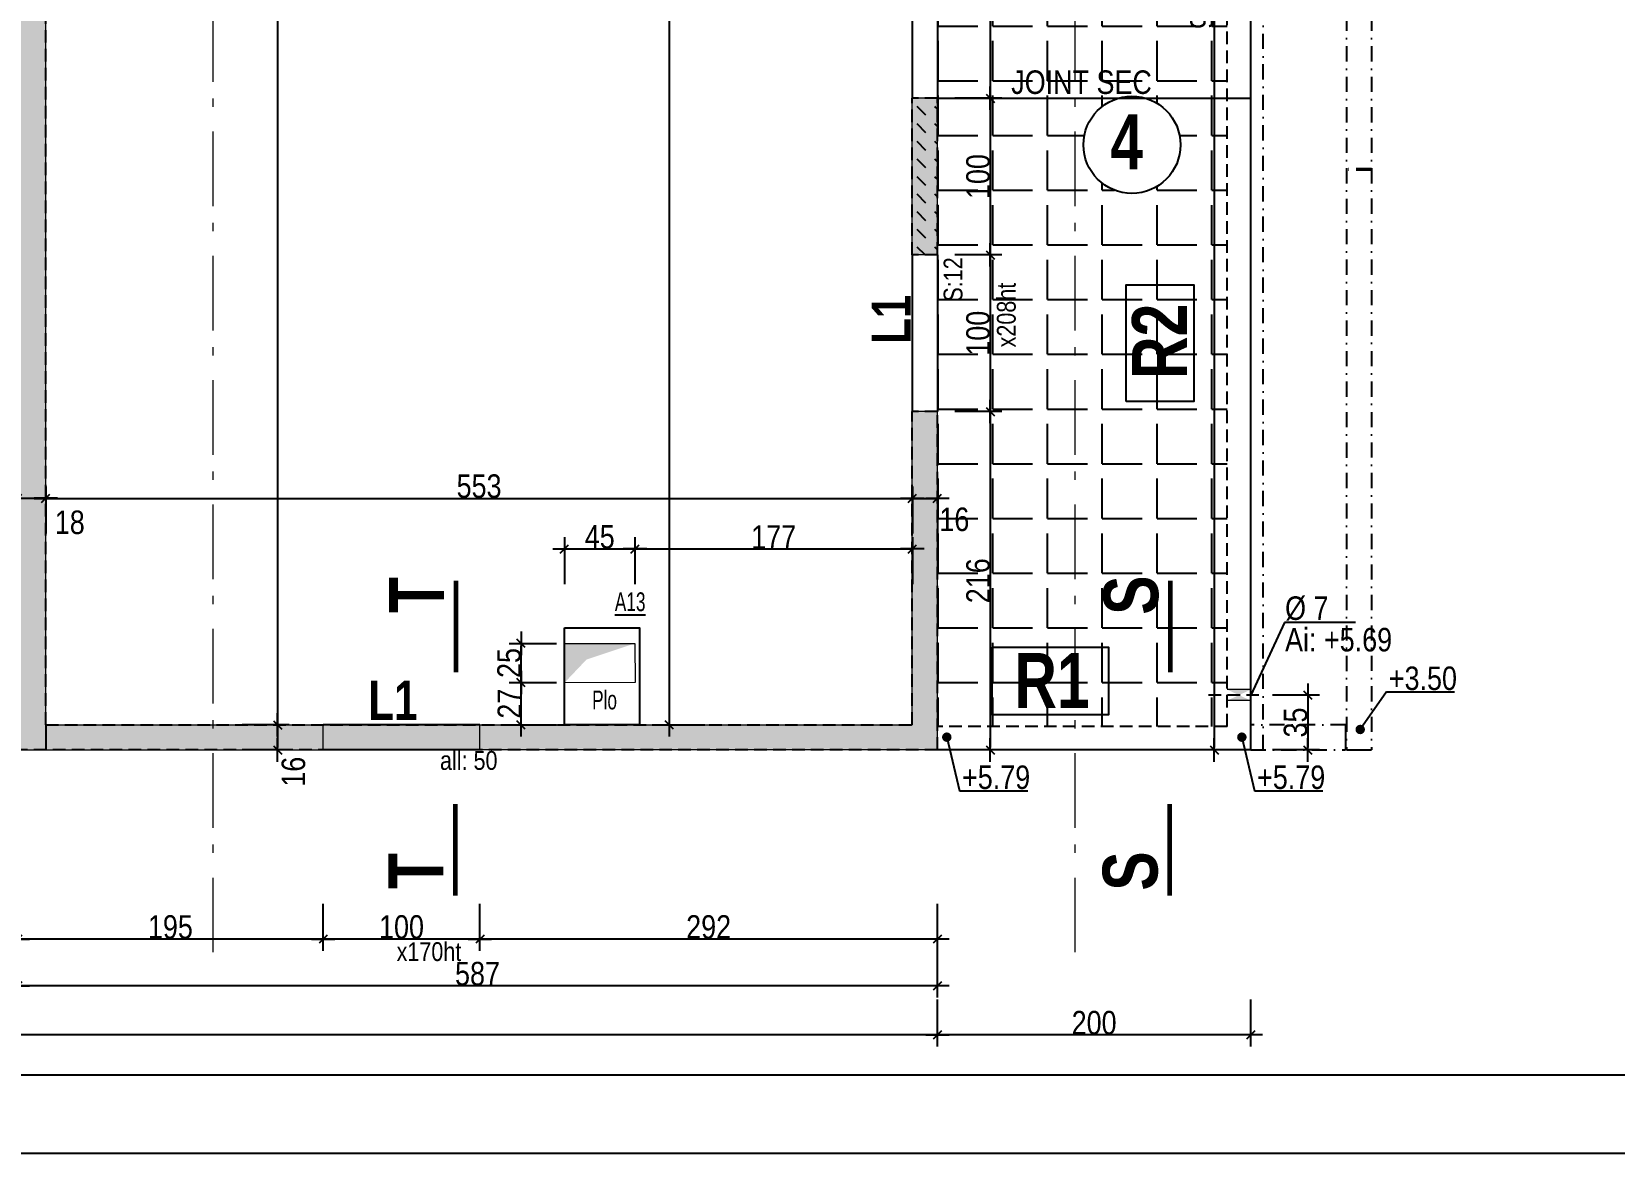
# Model space of a CAD drawing. Header units: centimetres. Extents: x -31 to 9059, y 2319 to 6519.
# Drawn here: x 4346 to 5356, y 2319 to 3035 of the extents above; entities that cross this region are included whole.
import ezdxf
from ezdxf.enums import TextEntityAlignment as Align

# ---------------------------------------------------------------- set-up
doc = ezdxf.new("R2010")
doc.units = ezdxf.units.CM
doc.header["$LTSCALE"] = 12.7
doc.header["$PDMODE"] = 1
doc.header["$PDSIZE"] = -2
for name, pattern in [('CACHEX2', [19.05, 12.7, -6.35]), ('Style de ligne -6', [2.08328, 1.25, -0.41656, 0.13886, -0.27786]), ('TIRETPTX2', [50.8, 25.4, -12.7, 0, -12.7])]:
    doc.linetypes.add(name, pattern=pattern)
for name, color, linetype in [('01_cote_gen', 4, 'Continuous'), ('01_linteaux', 2, 'Continuous'), ('01_murs_sup', 2, 'CACHEX2'), ('01_poch_BN', 9, 'Continuous'), ('01_poch_murs', 253, 'Continuous'), ('01_poch_poteaux', 250, 'Continuous'), ('01_texte', 230, 'Continuous'), ('AA_COTES', 2, 'Continuous'), ('prlm-GT', 242, 'Continuous')]:
    doc.layers.add(name, color=color, linetype=linetype)
for name, color, linetype, lineweight in [('01_murs_coup', 5, 'Continuous', 60), ('01_résv', 32, 'Continuous', 9), ('B Général', 7, 'Continuous', 5)]:
    doc.layers.add(name, color=color, linetype=linetype, lineweight=lineweight)
doc.styles.add('ARIAL NA', font='ARIALN.TTF')
doc.styles.add('impact', font='impact.ttf')
doc.styles.add('STYLE2', font='ARIALN.TTF')
doc.dimstyles.new('JB50', dxfattribs={"dimscale": 0.1, "dimtxt": 150, "dimasz": 15, "dimexe": 0.1, "dimexo": 0.1, "dimgap": 0.09, "dimtad": 1, "dimdec": 1, "dimdsep": 46, "dimtxsty": 'STYLE2', "dimblk1": 'BOND_G', "dimblk2": 'BOND_D', "dimsah": 1, "dimcen": 1.5, "dimdle": 0.01, "dimse1": 1, "dimse2": 1, "dimclrd": 4, "dimclre": 2, "dimclrt": 6, "dimazin": 2, "dimtfac": 2.333333, "dimtdec": 1, "dimtix": 1, "dimtmove": 2, "dimatfit": 3, "dimldrblk": 'BOND_G', "dimfxl": 1, "dimtolj": 1, "dimtzin": 0, "dimarcsym": 0})
pattern_1 = [(135, (0, -3966.91), (-11.22532, 9e-16), [7.9375, -7.9375])]

# ---------------------------------------------------------------- blocks, each defined once
blk = doc.blocks.new('BOND_G')
at = {"layer": 'AA_COTES', "color": 0}
for p, q in [((0, -5), (0, 15)), ((5, 0), (-5, 0)), ((1.77, 1.77), (-1.77, -1.77))]:
    blk.add_line(p, q, dxfattribs=at)
blk = doc.blocks.new('BOND_D')
at = {"layer": 'AA_COTES', "color": 0}
for p, q in [((5, 0), (-5, 0)), ((-1.77, -1.77), (1.77, 1.77)), ((0, 5), (0, -15))]:
    blk.add_line(p, q, dxfattribs=at)
blk = doc.blocks.new('*D1194')
at = {"layer": '01_cote_gen', "color": 4, "lineweight": -2, "transparency": 16777216}
blk.add_line((4338.5, 2737.1), (4353.5, 2737.1), dxfattribs=at)
at = {"layer": 'Defpoints', "color": 0, "transparency": 16777216}
for p in [(4355, 2737.1), (4337, 2706.4), (4355, 2706.4)]:
    blk.add_point(p, dxfattribs=at)
at = {"layer": '01_cote_gen', "color": 4, "lineweight": -2, "transparency": 16777216, "xscale": 1.5, "yscale": 1.5, "zscale": 1.5, "rotation": 180}
blk.add_blockref('BOND_G', (4337, 2737.1), dxfattribs=at)
at = {"layer": '01_cote_gen', "color": 4, "lineweight": -2, "transparency": 16777216, "xscale": 1.5, "yscale": 1.5, "zscale": 1.5}
blk.add_blockref('BOND_D', (4355, 2737.1), dxfattribs=at)
at = {"layer": '01_cote_gen', "color": 6, "transparency": 16777216, "insert": (4370.3, 2721.6), "char_height": 15, "attachment_point": 5, "style": 'STYLE2'}
blk.add_mtext('\\A1;18', dxfattribs=at)
blk = doc.blocks.new('*D1195')
at = {"layer": '01_cote_gen', "color": 4, "lineweight": -2, "transparency": 16777216}
blk.add_line((4356.5, 2737), (4906.5, 2737), dxfattribs=at)
at = {"layer": 'Defpoints', "color": 0, "transparency": 16777216}
for p in [(4908, 2737), (4355, 2714.5), (4908, 2714.5)]:
    blk.add_point(p, dxfattribs=at)
at = {"layer": '01_cote_gen', "color": 4, "lineweight": -2, "transparency": 16777216, "xscale": 1.5, "yscale": 1.5, "zscale": 1.5, "rotation": 180}
blk.add_blockref('BOND_G', (4355, 2737), dxfattribs=at)
at = {"layer": '01_cote_gen', "color": 4, "lineweight": -2, "transparency": 16777216, "xscale": 1.5, "yscale": 1.5, "zscale": 1.5}
blk.add_blockref('BOND_D', (4908, 2737), dxfattribs=at)
at = {"layer": '01_cote_gen', "color": 6, "transparency": 16777216, "insert": (4631.5, 2744.7), "char_height": 15, "attachment_point": 5, "style": 'STYLE2'}
blk.add_mtext('\\A1;553', dxfattribs=at)
blk = doc.blocks.new('*D1196')
at = {"layer": '01_cote_gen', "color": 4, "lineweight": -2, "transparency": 16777216}
blk.add_line((4909.5, 2737), (4922.5, 2737), dxfattribs=at)
at = {"layer": 'Defpoints', "color": 0, "transparency": 16777216}
for p in [(4924, 2737), (4908, 2723.5), (4924, 2723.5)]:
    blk.add_point(p, dxfattribs=at)
at = {"layer": '01_cote_gen', "color": 4, "lineweight": -2, "transparency": 16777216, "xscale": 1.5, "yscale": 1.5, "zscale": 1.5, "rotation": 180}
blk.add_blockref('BOND_G', (4908, 2737), dxfattribs=at)
at = {"layer": '01_cote_gen', "color": 4, "lineweight": -2, "transparency": 16777216, "xscale": 1.5, "yscale": 1.5, "zscale": 1.5}
blk.add_blockref('BOND_D', (4924, 2737), dxfattribs=at)
at = {"layer": '01_cote_gen', "color": 6, "transparency": 16777216, "insert": (4934.8, 2723.5), "char_height": 15, "attachment_point": 5, "style": 'STYLE2'}
blk.add_mtext('\\A1;16', dxfattribs=at)
blk = doc.blocks.new('*D1204')
at = {"layer": '01_cote_gen', "color": 4, "lineweight": -2, "transparency": 16777216}
blk.add_line((4922.5, 2394.5), (2865.5, 2394.5), dxfattribs=at)
at = {"layer": 'Defpoints', "color": 0, "transparency": 16777216}
for p in [(2864, 2486.2), (4924, 2486.2), (2864, 2394.5)]:
    blk.add_point(p, dxfattribs=at)
at = {"layer": '01_cote_gen', "color": 4, "lineweight": -2, "transparency": 16777216, "xscale": 1.5, "yscale": 1.5, "zscale": 1.5, "rotation": 180}
blk.add_blockref('BOND_D', (2864, 2394.5), dxfattribs=at)
at = {"layer": '01_cote_gen', "color": 4, "lineweight": -2, "transparency": 16777216, "xscale": 1.5, "yscale": 1.5, "zscale": 1.5}
blk.add_blockref('BOND_G', (4924, 2394.5), dxfattribs=at)
at = {"layer": '01_cote_gen', "color": 6, "transparency": 16777216, "insert": (3894, 2402.2), "char_height": 15, "attachment_point": 5, "style": 'STYLE2'}
blk.add_mtext('\\A1;2060', dxfattribs=at)
blk = doc.blocks.new('*D1205')
at = {"layer": '01_cote_gen', "color": 4, "lineweight": -2, "transparency": 16777216}
blk.add_line((4922.5, 2455.6), (4633.5, 2455.6), dxfattribs=at)
at = {"layer": 'Defpoints', "color": 0, "transparency": 16777216}
for p in [(4632, 2516), (4924, 2516), (4632, 2455.6)]:
    blk.add_point(p, dxfattribs=at)
at = {"layer": '01_cote_gen', "color": 4, "lineweight": -2, "transparency": 16777216, "xscale": 1.5, "yscale": 1.5, "zscale": 1.5, "rotation": 180}
blk.add_blockref('BOND_D', (4632, 2455.6), dxfattribs=at)
at = {"layer": '01_cote_gen', "color": 4, "lineweight": -2, "transparency": 16777216, "xscale": 1.5, "yscale": 1.5, "zscale": 1.5}
blk.add_blockref('BOND_G', (4924, 2455.6), dxfattribs=at)
at = {"layer": '01_cote_gen', "color": 6, "transparency": 16777216, "insert": (4778, 2463.3), "char_height": 15, "attachment_point": 5, "style": 'STYLE2'}
blk.add_mtext('\\A1;292', dxfattribs=at)
blk = doc.blocks.new('*D1206')
at = {"layer": '01_cote_gen', "color": 4, "lineweight": -2, "transparency": 16777216}
blk.add_line((4630.5, 2455.6), (4533.5, 2455.6), dxfattribs=at)
at = {"layer": 'Defpoints', "color": 0, "transparency": 16777216}
for p in [(4532, 2516), (4632, 2516), (4532, 2455.6)]:
    blk.add_point(p, dxfattribs=at)
at = {"layer": '01_cote_gen', "color": 4, "lineweight": -2, "transparency": 16777216, "xscale": 1.5, "yscale": 1.5, "zscale": 1.5, "rotation": 180}
blk.add_blockref('BOND_D', (4532, 2455.6), dxfattribs=at)
at = {"layer": '01_cote_gen', "color": 4, "lineweight": -2, "transparency": 16777216, "xscale": 1.5, "yscale": 1.5, "zscale": 1.5}
blk.add_blockref('BOND_G', (4632, 2455.6), dxfattribs=at)
at = {"layer": '01_cote_gen', "color": 6, "transparency": 16777216, "insert": (4582, 2463.3), "char_height": 15, "attachment_point": 5, "style": 'STYLE2'}
blk.add_mtext('\\A1;100', dxfattribs=at)
blk = doc.blocks.new('*D1207')
at = {"layer": '01_cote_gen', "color": 4, "lineweight": -2, "transparency": 16777216}
blk.add_line((4530.5, 2455.6), (4338.5, 2455.6), dxfattribs=at)
at = {"layer": 'Defpoints', "color": 0, "transparency": 16777216}
for p in [(4337, 2516), (4532, 2516), (4337, 2455.6)]:
    blk.add_point(p, dxfattribs=at)
at = {"layer": '01_cote_gen', "color": 4, "lineweight": -2, "transparency": 16777216, "xscale": 1.5, "yscale": 1.5, "zscale": 1.5, "rotation": 180}
blk.add_blockref('BOND_D', (4337, 2455.6), dxfattribs=at)
at = {"layer": '01_cote_gen', "color": 4, "lineweight": -2, "transparency": 16777216, "xscale": 1.5, "yscale": 1.5, "zscale": 1.5}
blk.add_blockref('BOND_G', (4532, 2455.6), dxfattribs=at)
at = {"layer": '01_cote_gen', "color": 6, "transparency": 16777216, "insert": (4434.5, 2463.3), "char_height": 15, "attachment_point": 5, "style": 'STYLE2'}
blk.add_mtext('\\A1;195', dxfattribs=at)
blk = doc.blocks.new('*D1261')
at = {"layer": '01_cote_gen', "color": 4, "lineweight": -2, "transparency": 16777216}
blk.add_line((5100.7, 3523.9), (5100.7, 2577.9), dxfattribs=at)
at = {"layer": 'Defpoints', "color": 0, "transparency": 16777216}
for p in [(5105.9, 3525.4), (5031.1, 2576.4), (5100.7, 2576.4)]:
    blk.add_point(p, dxfattribs=at)
at = {"layer": '01_cote_gen', "color": 4, "lineweight": -2, "transparency": 16777216, "xscale": 1.5, "yscale": 1.5, "zscale": 1.5}
for name, p, rotation in [('BOND_G', (5100.7, 3525.4), 90), ('BOND_D', (5100.7, 2576.4), 270)]:
    blk.add_blockref(name, p, dxfattribs=dict(at, rotation=rotation))
at = {"layer": '01_cote_gen', "color": 6, "transparency": 16777216, "insert": (5093, 3050.9), "char_height": 15, "attachment_point": 5, "rotation": 90, "style": 'STYLE2'}
blk.add_mtext('\\A1;949', dxfattribs=at)
blk = doc.blocks.new('*D1283')
at = {"layer": '01_cote_gen', "color": 4, "lineweight": -2, "transparency": 16777216}
blk.add_line((4957.7, 3290.9), (4957.7, 2993.9), dxfattribs=at)
at = {"layer": 'Defpoints', "color": 0, "transparency": 16777216}
for p in [(4811.6, 3292.4), (4936.3, 2992.4), (4957.7, 2992.4)]:
    blk.add_point(p, dxfattribs=at)
at = {"layer": '01_cote_gen', "color": 4, "lineweight": -2, "transparency": 16777216, "xscale": 1.5, "yscale": 1.5, "zscale": 1.5}
for name, p, rotation in [('BOND_G', (4957.7, 3292.4), 90), ('BOND_D', (4957.7, 2992.4), 270)]:
    blk.add_blockref(name, p, dxfattribs=dict(at, rotation=rotation))
at = {"layer": '01_cote_gen', "color": 6, "transparency": 16777216, "insert": (4950, 3200.2), "char_height": 15, "attachment_point": 5, "rotation": 90, "style": 'STYLE2'}
blk.add_mtext('\\A1;300', dxfattribs=at)
blk = doc.blocks.new('*D1284')
at = {"layer": '01_cote_gen', "color": 4, "lineweight": -2, "transparency": 16777216}
blk.add_line((4957.7, 2990.9), (4957.7, 2893.9), dxfattribs=at)
at = {"layer": 'Defpoints', "color": 0, "transparency": 16777216}
for p in [(4936.3, 2992.4), (4936.3, 2892.4), (4957.7, 2892.4)]:
    blk.add_point(p, dxfattribs=at)
at = {"layer": '01_cote_gen', "color": 4, "lineweight": -2, "transparency": 16777216, "xscale": 1.5, "yscale": 1.5, "zscale": 1.5}
for name, p, rotation in [('BOND_G', (4957.7, 2992.4), 90), ('BOND_D', (4957.7, 2892.4), 270)]:
    blk.add_blockref(name, p, dxfattribs=dict(at, rotation=rotation))
at = {"layer": '01_cote_gen', "color": 6, "transparency": 16777216, "insert": (4950, 2942.4), "char_height": 15, "attachment_point": 5, "rotation": 90, "style": 'STYLE2'}
blk.add_mtext('\\A1;100', dxfattribs=at)
blk = doc.blocks.new('*D1285')
at = {"layer": '01_cote_gen', "color": 4, "lineweight": -2, "transparency": 16777216}
blk.add_line((4957.7, 2890.9), (4957.7, 2793.9), dxfattribs=at)
at = {"layer": 'Defpoints', "color": 0, "transparency": 16777216}
for p in [(4936.3, 2892.4), (4928.3, 2792.4), (4957.7, 2792.4)]:
    blk.add_point(p, dxfattribs=at)
at = {"layer": '01_cote_gen', "color": 4, "lineweight": -2, "transparency": 16777216, "xscale": 1.5, "yscale": 1.5, "zscale": 1.5}
for name, p, rotation in [('BOND_G', (4957.7, 2892.4), 90), ('BOND_D', (4957.7, 2792.4), 270)]:
    blk.add_blockref(name, p, dxfattribs=dict(at, rotation=rotation))
at = {"layer": '01_cote_gen', "color": 6, "transparency": 16777216, "insert": (4950, 2842.4), "char_height": 15, "attachment_point": 5, "rotation": 90, "style": 'STYLE2'}
blk.add_mtext('\\A1;100', dxfattribs=at)
blk = doc.blocks.new('*D1286')
at = {"layer": '01_cote_gen', "color": 4, "lineweight": -2, "transparency": 16777216}
blk.add_line((4957.7, 2790.9), (4957.7, 2577.9), dxfattribs=at)
at = {"layer": 'Defpoints', "color": 0, "transparency": 16777216}
for p in [(4936.3, 2792.4), (4811.6, 2576.4), (4957.7, 2576.4)]:
    blk.add_point(p, dxfattribs=at)
at = {"layer": '01_cote_gen', "color": 4, "lineweight": -2, "transparency": 16777216, "xscale": 1.5, "yscale": 1.5, "zscale": 1.5}
for name, p, rotation in [('BOND_G', (4957.7, 2792.4), 90), ('BOND_D', (4957.7, 2576.4), 270)]:
    blk.add_blockref(name, p, dxfattribs=dict(at, rotation=rotation))
at = {"layer": '01_cote_gen', "color": 6, "transparency": 16777216, "insert": (4950, 2684.4), "char_height": 15, "attachment_point": 5, "rotation": 90, "style": 'STYLE2'}
blk.add_mtext('\\A1;216', dxfattribs=at)
blk = doc.blocks.new('*D1294')
at = {"layer": '01_cote_gen', "color": 4, "lineweight": -2, "transparency": 16777216}
blk.add_line((4502.9, 4132.9), (4502.9, 2593.9), dxfattribs=at)
at = {"layer": 'Defpoints', "color": 0, "transparency": 16777216}
for p in [(4437.3, 4134.4), (4437.3, 2592.4), (4502.9, 2592.4)]:
    blk.add_point(p, dxfattribs=at)
at = {"layer": '01_cote_gen', "color": 4, "lineweight": -2, "transparency": 16777216, "xscale": 1.5, "yscale": 1.5, "zscale": 1.5}
for name, p, rotation in [('BOND_G', (4502.9, 4134.4), 90), ('BOND_D', (4502.9, 2592.4), 270)]:
    blk.add_blockref(name, p, dxfattribs=dict(at, rotation=rotation))
at = {"layer": '01_cote_gen', "color": 6, "transparency": 16777216, "insert": (4495.2, 3363.4), "char_height": 15, "attachment_point": 5, "rotation": 90, "style": 'STYLE2'}
blk.add_mtext('\\A1;1542', dxfattribs=at)
blk = doc.blocks.new('*D1295')
at = {"layer": '01_cote_gen', "color": 4, "lineweight": -2, "transparency": 16777216}
blk.add_line((4502.9, 2590.9), (4502.9, 2577.9), dxfattribs=at)
at = {"layer": 'Defpoints', "color": 0, "transparency": 16777216}
for p in [(4489.8, 2592.4), (4489.8, 2576.4), (4502.9, 2576.4)]:
    blk.add_point(p, dxfattribs=at)
at = {"layer": '01_cote_gen', "color": 4, "lineweight": -2, "transparency": 16777216, "xscale": 1.5, "yscale": 1.5, "zscale": 1.5}
for name, p, rotation in [('BOND_G', (4502.9, 2592.4), 90), ('BOND_D', (4502.9, 2576.4), 270)]:
    blk.add_blockref(name, p, dxfattribs=dict(at, rotation=rotation))
at = {"layer": '01_cote_gen', "color": 6, "transparency": 16777216, "insert": (4513.1, 2562.5), "char_height": 15, "attachment_point": 5, "rotation": 90, "style": 'STYLE2'}
blk.add_mtext('\\A1;16', dxfattribs=at)
blk = doc.blocks.new('*D1314')
at = {"layer": '01_cote_gen', "color": 4, "lineweight": -2, "transparency": 16777216}
blk.add_line((4922.5, 2425.8), (4338.5, 2425.8), dxfattribs=at)
at = {"layer": 'Defpoints', "color": 0, "transparency": 16777216}
for p in [(4924, 2448.1), (4337, 2425.8), (4337, 2418.3)]:
    blk.add_point(p, dxfattribs=at)
at = {"layer": '01_cote_gen', "color": 4, "lineweight": -2, "transparency": 16777216, "xscale": 1.5, "yscale": 1.5, "zscale": 1.5, "rotation": 180}
blk.add_blockref('BOND_D', (4337, 2425.8), dxfattribs=at)
at = {"layer": '01_cote_gen', "color": 4, "lineweight": -2, "transparency": 16777216, "xscale": 1.5, "yscale": 1.5, "zscale": 1.5}
blk.add_blockref('BOND_G', (4924, 2425.8), dxfattribs=at)
at = {"layer": '01_cote_gen', "color": 6, "transparency": 16777216, "insert": (4630.5, 2433.5), "char_height": 15, "attachment_point": 5, "style": 'STYLE2'}
blk.add_mtext('\\A1;587', dxfattribs=at)
blk = doc.blocks.new('*D1814')
at = {"layer": '01_cote_gen', "color": 4, "lineweight": -2, "transparency": 16777216}
blk.add_line((5122.5, 2394.5), (4925.5, 2394.5), dxfattribs=at)
at = {"layer": 'Defpoints', "color": 0, "transparency": 16777216}
for p in [(5124, 2576.4), (4924, 2463.1), (4924, 2394.5)]:
    blk.add_point(p, dxfattribs=at)
at = {"layer": '01_cote_gen', "color": 4, "lineweight": -2, "transparency": 16777216, "xscale": 1.5, "yscale": 1.5, "zscale": 1.5, "rotation": 180}
blk.add_blockref('BOND_D', (4924, 2394.5), dxfattribs=at)
at = {"layer": '01_cote_gen', "color": 4, "lineweight": -2, "transparency": 16777216, "xscale": 1.5, "yscale": 1.5, "zscale": 1.5}
blk.add_blockref('BOND_G', (5124, 2394.5), dxfattribs=at)
at = {"layer": '01_cote_gen', "color": 6, "transparency": 16777216, "insert": (5024, 2402.2), "char_height": 15, "attachment_point": 5, "style": 'STYLE2'}
blk.add_mtext('\\A1;200', dxfattribs=at)
blk = doc.blocks.new('*D2093')
at = {"layer": '01_cote_gen', "color": 4, "lineweight": -2, "transparency": 16777216}
blk.add_line((4687.5, 2704.7), (4729.5, 2704.7), dxfattribs=at)
at = {"layer": 'Defpoints', "color": 0, "transparency": 16777216}
for p in [(4731, 2704.7), (4686, 2644.4), (4731, 2644.4)]:
    blk.add_point(p, dxfattribs=at)
at = {"layer": '01_cote_gen', "color": 4, "lineweight": -2, "transparency": 16777216, "xscale": 1.5, "yscale": 1.5, "zscale": 1.5, "rotation": 180}
blk.add_blockref('BOND_G', (4686, 2704.7), dxfattribs=at)
at = {"layer": '01_cote_gen', "color": 4, "lineweight": -2, "transparency": 16777216, "xscale": 1.5, "yscale": 1.5, "zscale": 1.5}
blk.add_blockref('BOND_D', (4731, 2704.7), dxfattribs=at)
at = {"layer": '01_cote_gen', "color": 6, "transparency": 16777216, "insert": (4708.5, 2712.4), "char_height": 15, "attachment_point": 5, "style": 'STYLE2'}
blk.add_mtext('\\A1;45', dxfattribs=at)
blk = doc.blocks.new('*D2094')
at = {"layer": '01_cote_gen', "color": 4, "lineweight": -2, "transparency": 16777216}
blk.add_line((4732.5, 2704.7), (4906.5, 2704.7), dxfattribs=at)
at = {"layer": 'Defpoints', "color": 0, "transparency": 16777216}
for p in [(4731, 2697.2), (4908, 2704.7), (4908, 2688)]:
    blk.add_point(p, dxfattribs=at)
at = {"layer": '01_cote_gen', "color": 4, "lineweight": -2, "transparency": 16777216, "xscale": 1.5, "yscale": 1.5, "zscale": 1.5, "rotation": 180}
blk.add_blockref('BOND_G', (4731, 2704.7), dxfattribs=at)
at = {"layer": '01_cote_gen', "color": 4, "lineweight": -2, "transparency": 16777216, "xscale": 1.5, "yscale": 1.5, "zscale": 1.5}
blk.add_blockref('BOND_D', (4908, 2704.7), dxfattribs=at)
at = {"layer": '01_cote_gen', "color": 6, "transparency": 16777216, "insert": (4819.5, 2712.3), "char_height": 15, "attachment_point": 5, "style": 'STYLE2'}
blk.add_mtext('\\A1;177', dxfattribs=at)
blk = doc.blocks.new('*D2095')
at = {"layer": '01_cote_gen', "color": 4, "lineweight": -2, "transparency": 16777216}
blk.add_line((4658.3, 2593.9), (4658.3, 2617.9), dxfattribs=at)
at = {"layer": 'Defpoints', "color": 0, "transparency": 16777216}
for p in [(4658.3, 2619.4), (4699.2, 2619.4), (4696, 2592.4)]:
    blk.add_point(p, dxfattribs=at)
at = {"layer": '01_cote_gen', "color": 4, "lineweight": -2, "transparency": 16777216, "xscale": 1.5, "yscale": 1.5, "zscale": 1.5}
for name, p, rotation in [('BOND_D', (4658.3, 2619.4), 90), ('BOND_G', (4658.3, 2592.4), 270)]:
    blk.add_blockref(name, p, dxfattribs=dict(at, rotation=rotation))
at = {"layer": '01_cote_gen', "color": 6, "transparency": 16777216, "insert": (4650.8, 2605.9), "char_height": 15, "attachment_point": 5, "rotation": 90, "style": 'STYLE2'}
blk.add_mtext('\\A1;27', dxfattribs=at)
blk = doc.blocks.new('*D2096')
at = {"layer": '01_cote_gen', "color": 4, "lineweight": -2, "transparency": 16777216}
blk.add_line((4658.3, 2620.9), (4658.3, 2642.9), dxfattribs=at)
at = {"layer": 'Defpoints', "color": 0, "transparency": 16777216}
for p in [(4658.3, 2644.4), (4693.4, 2644.4), (4665.8, 2619.4)]:
    blk.add_point(p, dxfattribs=at)
at = {"layer": '01_cote_gen', "color": 4, "lineweight": -2, "transparency": 16777216, "xscale": 1.5, "yscale": 1.5, "zscale": 1.5}
for name, p, rotation in [('BOND_D', (4658.3, 2644.4), 90), ('BOND_G', (4658.3, 2619.4), 270)]:
    blk.add_blockref(name, p, dxfattribs=dict(at, rotation=rotation))
at = {"layer": '01_cote_gen', "color": 6, "transparency": 16777216, "insert": (4650.7, 2631.9), "char_height": 15, "attachment_point": 5, "rotation": 90, "style": 'STYLE2'}
blk.add_mtext('\\A1;25', dxfattribs=at)
blk = doc.blocks.new('*D2110')
at = {"layer": '01_cote_gen', "color": 4, "lineweight": -2, "transparency": 16777216}
blk.add_line((5160.3, 2609.9), (5160.3, 2577.9), dxfattribs=at)
at = {"layer": 'Defpoints', "color": 0, "transparency": 16777216}
for p in [(5129.2, 2611.4), (5140.7, 2576.4), (5160.3, 2576.4)]:
    blk.add_point(p, dxfattribs=at)
at = {"layer": '01_cote_gen', "color": 4, "lineweight": -2, "transparency": 16777216, "xscale": 1.5, "yscale": 1.5, "zscale": 1.5}
for name, p, rotation in [('BOND_G', (5160.3, 2611.4), 90), ('BOND_D', (5160.3, 2576.4), 270)]:
    blk.add_blockref(name, p, dxfattribs=dict(at, rotation=rotation))
at = {"layer": '01_cote_gen', "color": 6, "transparency": 16777216, "insert": (5152.6, 2593.9), "char_height": 15, "attachment_point": 5, "rotation": 90, "style": 'STYLE2'}
blk.add_mtext('\\A1;35', dxfattribs=at)
blk = doc.blocks.new('*D2373')
at = {"layer": '01_poch_BN', "color": 4, "lineweight": -2, "ltscale": 2, "transparency": 16777216}
blk.add_line((4753, 2593.9), (4753, 3523.9), dxfattribs=at)
at = {"layer": 'Defpoints', "color": 0, "ltscale": 2, "transparency": 16777216}
for p in [(4753, 3525.4), (4841, 3525.4), (4841, 2592.4)]:
    blk.add_point(p, dxfattribs=at)
at = {"layer": '01_poch_BN', "color": 4, "lineweight": -2, "ltscale": 2, "transparency": 16777216, "xscale": 1.5, "yscale": 1.5, "zscale": 1.5}
for name, p, rotation in [('BOND_D', (4753, 3525.4), 90), ('BOND_G', (4753, 2592.4), 270)]:
    blk.add_blockref(name, p, dxfattribs=dict(at, rotation=rotation))
at = {"layer": '01_poch_BN', "color": 6, "ltscale": 2, "transparency": 16777216, "insert": (4745.3, 3058.9), "char_height": 15, "attachment_point": 5, "rotation": 90, "style": 'STYLE2'}
blk.add_mtext('\\A1;933', dxfattribs=at)

msp = doc.modelspace()

# ---------------------------------------------------------------- hatches: boundary and pattern name
at = {"layer": '01_linteaux'}
h = msp.add_hatch(dxfattribs=at)
h.set_pattern_fill('DASH', color=256, scale=2.5, angle=135)
h.set_pattern_definition(pattern_1)
h.paths.add_polyline_path([(4923.96, 2792.39), (4907.96, 2792.39), (4907.96, 2592.4), (4354.96, 2592.4), (4354.96, 3770.39), (4336.96, 3770.39), (4336.96, 3228.48), (4206.96, 3228.48), (4206.96, 3265.39), (4188.96, 3265.39), (4188.96, 3210.48), (4336.96, 3210.48), (4336.96, 2852.4), (4143.96, 2852.14), (4143.96, 2836.14), (4336.96, 2836.4), (4336.96, 2576.4), (4923.96, 2576.4)])
h = msp.add_hatch(dxfattribs=at)
h.set_pattern_fill('DASH', color=256, scale=2.5, angle=135)
h.set_pattern_definition(pattern_1)
h.paths.add_polyline_path([(4923.96, 2992.39), (4907.96, 2992.39), (4907.96, 2892.39), (4923.96, 2892.39)])
at = {"layer": '01_poch_murs'}
h = msp.add_hatch(color=256, dxfattribs=at)
h.dxf.hatch_style = 1
h.paths.add_polyline_path([(4923.96, 3392.39), (4907.96, 3392.39), (4907.96, 3292.39), (4923.96, 3292.39)])
h.paths.add_polyline_path([(4923.96, 3525.39), (4907.96, 3525.39), (4907.96, 3492.39), (4923.96, 3492.39)])
h.paths.add_polyline_path([(4923.96, 2992.39), (4907.96, 2992.39), (4907.96, 2892.39), (4923.96, 2892.39)])
h = msp.add_hatch(dxfattribs=at)
h.set_pattern_fill('ANGLE', color=256, scale=5)
h.set_pattern_definition([(0, (0, 0), (0, 34.925), [25.4, -9.525]), (90, (0, 0), (-34.925, 2e-15), [25.4, -9.525])])
h.paths.add_polyline_path([(5011.92, 3525.39), (4923.96, 3525.39), (4923.96, 3492.39), (4923.96, 3392.39), (4923.96, 3292.39), (4923.96, 3261.31), (5011.92, 3261.31)])
h.paths.add_polyline_path([(4987.96, 3509.39, -1), (4999.96, 3509.39, -1)], flags=16)
h.paths.add_polyline_path([(5108.96, 3525.39), (5021.96, 3525.39), (5011.92, 3525.39), (5011.92, 3261.31), (5108.96, 3261.31)])
h.paths.add_polyline_path([(5011.92, 3261.31), (4923.96, 3261.31), (4923.96, 2992.39), (4923.96, 2892.39), (4923.96, 2792.39), (4923.96, 2591.4), (5011.92, 2591.4)])
edge = h.paths.add_edge_path()
edge.add_arc((5048.15, 2962.66), 30.98, 0, 360)
h.paths.add_polyline_path([(5108.96, 3261.31), (5011.92, 3261.31), (5011.92, 2591.4), (5108.96, 2591.4)])
h = msp.add_hatch(color=256, dxfattribs=at)
h.dxf.hatch_style = 1
h.paths.add_polyline_path([(4531.96, 2592.4), (4354.96, 2592.4), (4354.96, 2576.4), (4531.96, 2576.4)])
h.paths.add_polyline_path([(4923.96, 2792.39), (4907.96, 2792.39), (4907.96, 2592.4), (4631.96, 2592.4), (4631.96, 2576.4), (4923.96, 2576.4)])
at = {"layer": '01_poch_poteaux'}
h = msp.add_hatch(color=256, dxfattribs=at)
h.dxf.hatch_style = 1
h.paths.add_polyline_path([(4354.96, 3770.39), (4336.96, 3770.39), (4336.96, 3228.38), (4336.96, 3210.38), (4336.96, 2852.4), (4336.99, 2836.4), (4336.96, 2836.4), (4336.96, 2576.4), (4354.96, 2576.4), (4354.96, 2592.4)])
at = {"layer": '01_résv'}
h = msp.add_hatch(dxfattribs=at)
h.set_pattern_fill('ANSI31', color=256)
h.set_pattern_definition([(45, (0.105, -1.931), (-2.245064, 2.245064), [])])
h.paths.add_polyline_path([(4582.44, 4116.88), (4542.44, 4116.88), (4542.44, 4106.88), (4582.44, 4106.88)])
h.paths.add_polyline_path([(4843.3, 4112.09), (4843.3, 4052.09), (4853.3, 4052.09), (4853.3, 4112.09)])
h.paths.add_polyline_path([(3526.86, 2612.4), (3603.94, 2612.4), (3603.94, 2602.4), (3527.13, 2602.4)])
h.paths.add_polyline_path([(5215.14, 4389.46), (5215.14, 4419.46), (5225.14, 4419.46), (5225.14, 4389.46)])
h.paths.add_polyline_path([(4111.51, 3400.48), (3931.51, 3400.48), (3931.51, 3410.48), (4111.51, 3410.48)])
h.paths.add_polyline_path([(3848.03, 3339.46), (3848.03, 3369.46), (3838.03, 3369.46), (3838.03, 3339.46)])
edge = h.paths.add_edge_path()
edge.add_line((4632.07, 4572.54), (4632.07, 4502.54))
edge.add_line((4632.07, 4502.54), (4622.07, 4502.54))
edge.add_line((4622.07, 4502.54), (4622.07, 4572.53))
edge.add_line((4622.07, 4572.53), (4632.07, 4572.53))

# ---------------------------------------------------------------- linework, layer by layer
at = {"layer": '01_cote_gen'}
msp.add_line((8009.29, 2318.88), (-30.71, 2318.88), dxfattribs=at)
at = {"layer": '01_linteaux', "linetype": 'CACHEX2', "ltscale": 0.05}
for p, q in [((5108.96, 2591.4), (5108.96, 3525.39)), ((5129.21, 2611.4), (5095.66, 2611.4)), ((5108.96, 2591.4), (4923.96, 2591.4))]:
    msp.add_line(p, q, dxfattribs=at)
at = {"layer": '01_linteaux'}
for p, q in [((5123.96, 2576.4), (5123.96, 3525.39)), ((4907.96, 3292.39), (4907.96, 2992.39)), ((4923.96, 3292.39), (4923.96, 2992.39)), ((4923.96, 2992.39), (5123.96, 2992.39)), ((4907.96, 2892.39), (4907.96, 2792.39)), ((4923.96, 2892.39), (4923.96, 2792.39)), ((4631.96, 2592.4), (4531.96, 2592.4)), ((5184.46, 2592.4), (5184.46, 2576.4)), ((4631.96, 2576.4), (4531.96, 2576.4)), ((5123.96, 2576.4), (4923.96, 2576.4)), ((5184.96, 2576.4), (5200.96, 2576.4))]:
    msp.add_line(p, q, dxfattribs=at)
at = {"layer": '01_linteaux', "linetype": 'TIRETPTX2', "ltscale": 0.03}
for p, q in [((5131.96, 2576.4), (5131.96, 3525.39)), ((5184.96, 3317.37), (5184.96, 2576.4)), ((5200.96, 3317.39), (5200.96, 2576.4)), ((5200.96, 2947.39), (5184.96, 2947.39)), ((5200.96, 2946.39), (5184.96, 2946.39)), ((5184.46, 2592.4), (5123.96, 2592.4)), ((5123.96, 2576.4), (5184.46, 2576.4))]:
    msp.add_line(p, q, dxfattribs=at)
at = {"layer": '01_murs_coup', "linetype": 'Continuous', "lineweight": 18}
for p, q in [((4354.96, 2592.4), (4354.96, 3770.39)), ((4907.96, 2892.39), (4907.96, 2992.39)), ((4923.96, 2992.39), (4907.96, 2992.39)), ((4923.96, 2892.39), (4923.96, 2992.39)), ((4923.96, 2892.39), (4907.96, 2892.39)), ((4907.96, 2592.4), (4907.96, 2792.39)), ((4923.96, 2792.39), (4907.96, 2792.39)), ((4923.96, 2576.4), (4923.96, 2792.39)), ((4354.96, 2592.4), (4531.96, 2592.4)), ((4531.96, 2576.4), (4531.96, 2592.4)), ((4631.96, 2592.4), (4907.96, 2592.4)), ((4631.96, 2576.4), (4631.96, 2592.4)), ((4336.96, 2576.4), (4531.96, 2576.4)), ((4923.96, 2576.4), (4631.96, 2576.4))]:
    msp.add_line(p, q, dxfattribs=at)
at = {"layer": '01_murs_sup', "ltscale": 0.05}
for p, q in [((4354.96, 2592.4), (4354.96, 3770.39)), ((4907.96, 2892.39), (4907.96, 2992.39)), ((4923.96, 2992.39), (4907.96, 2992.39)), ((4923.96, 2892.39), (4923.96, 2992.39)), ((4923.96, 2892.39), (4907.96, 2892.39)), ((4907.96, 2592.4), (4907.96, 2792.39)), ((4923.96, 2792.39), (4907.96, 2792.39)), ((4923.96, 2576.4), (4923.96, 2792.39)), ((4354.96, 2592.4), (4907.96, 2592.4)), ((4923.96, 2576.4), (4336.96, 2576.4))]:
    msp.add_line(p, q, dxfattribs=at)
at = {"layer": '01_poch_murs'}
msp.add_line((4354.96, 2592.4), (4354.96, 2576.4), dxfattribs=at)
at = {"layer": '01_résv'}
for p, q in [((4685.94, 2619.33), (4685.96, 2644.4)), ((4685.96, 2644.4), (4730.96, 2644.4)), ((4730.96, 2644.4), (4731.06, 2619.5)), ((4731.06, 2619.5), (4685.94, 2619.33)), ((5123.96, 2614.9), (5108.96, 2614.9)), ((5123.96, 2607.9), (5108.96, 2607.9))]:
    msp.add_line(p, q, dxfattribs=at)
for points in [[(4686.06, 2619.33), (4685.96, 2644.4), (4700.07, 2634.12)], [(4685.96, 2644.4), (4730.96, 2644.4), (4700.07, 2634.12)], [(5108.96, 2614.9), (5123.96, 2614.9), (5123.96, 2607.9), (5108.96, 2607.9)]]:
    msp.add_solid(points, dxfattribs=at)
at = {"layer": '01_texte'}
for p, q in [((5145.47, 2657.71), (5123.96, 2611.4)), ((5190.76, 2657.71), (5145.47, 2657.71)), ((5210.5, 2613.45), (5193.81, 2589.45)), ((5210.5, 2613.45), (5254, 2613.45)), ((4929.99, 2584.54), (4938.13, 2550.28)), ((5118.28, 2584.54), (5126.42, 2550.28)), ((4938.13, 2550.28), (4981.63, 2550.28)), ((5126.42, 2550.28), (5169.92, 2550.28)), ((8009.29, 2368.88), (19.29, 2368.88))]:
    msp.add_line(p, q, dxfattribs=at)
for points in [[(5044.46, 2798.92), (5044.46, 2873.33), (5087.7, 2873.33), (5087.7, 2798.92)], [(4958.85, 2641.96), (5033.26, 2641.96), (5033.26, 2598.72), (4958.85, 2598.72)]]:
    msp.add_lwpolyline(points, close=True, dxfattribs=at)
at = {"layer": '01_texte', "const_width": 3}
for points in [[(4616.74, 2684.46), (4616.74, 2625.96)], [(5072.55, 2684.46), (5072.55, 2625.96)], [(4616.31, 2541.9), (4616.31, 2483.4)], [(5072.12, 2541.9), (5072.12, 2483.4)]]:
    msp.add_lwpolyline(points, dxfattribs=at)
for points in [[(4928.49, 2584.54, 1), (4931.49, 2584.54, 1)], [(5116.78, 2584.54, 1), (5119.78, 2584.54, 1)], [(5192.31, 2589.45, 1), (5195.31, 2589.45, 1)]]:
    msp.add_lwpolyline(points, format="xyb", close=True, dxfattribs=at)
at = {"layer": '01_texte'}
msp.add_circle((5048.15, 2962.66), 30.98, dxfattribs=at)
at = {"layer": 'B Général', "color": 1, "linetype": 'Style de ligne -6', "lineweight": 13, "ltscale": 3}
for p, q in [((4461.9, 2447.23), (4461.9, 5509.25)), ((5011.92, 2447.23), (5011.92, 5506.56))]:
    msp.add_line(p, q, dxfattribs=at)
at = {"layer": 'B Général', "color": 7, "linetype": 'Continuous', "lineweight": 5}
msp.add_line((4631.96, 2592.4), (4676.96, 2592.4), dxfattribs=at)
at = {"layer": 'prlm-GT'}
msp.add_lwpolyline([(4685.96, 2654.4), (4733.96, 2654.4), (4733.96, 2592.4), (4685.96, 2592.4)], close=True, dxfattribs=at)

# ---------------------------------------------------------------- texts
at = {"layer": '01_texte', "style": 'ARIAL NA'}
for s, height, p in [('JOINT SEC', 15, (4971.1, 2995.15)), ('%%C 7 ', 15, (5145.86, 2659.4)), ('Ai: +5.69', 15, (5145.86, 2639.29)), ('+3.50', 15, (5212.08, 2614.63)), ('all: 50', 12, (4606.56, 2563.67)), ('+5.79', 15, (4939.71, 2551.46)), ('+5.79', 15, (5128, 2551.46)), ('x170ht', 12, (4578.88, 2441.66))]:
    msp.add_text(s, height=height, dxfattribs=at).set_placement(p)
at = {"layer": '01_texte', "style": 'impact'}
for s, p in [('4', (5044.82, 2964.54)), ('R1', (4997.14, 2620.72))]:
    msp.add_text(s, height=35, dxfattribs=at).set_placement(p, align=Align.MIDDLE_CENTER)
at = {"layer": '01_texte', "style": 'ARIAL NA'}
for s, p in [('S:12', (4939.97, 2862.58)), ('x208ht', (4973.94, 2833.34))]:
    msp.add_text(s, height=12, rotation=90, dxfattribs=at).set_placement(p)
at = {"layer": '01_texte', "style": 'impact'}
for s, height, p in [('L1', 25, (4914.52, 2851.34)), ('T', 35, (4619.6, 2675.21)), ('S', 35, (5075.4, 2675.21)), ('T', 35, (4619.17, 2499.11)), ('S', 35, (5074.97, 2499.11))]:
    msp.add_text(s, height=height, rotation=90, dxfattribs=at).set_placement(p, align=Align.BOTTOM_CENTER)
msp.add_text('R2', height=35, rotation=90, dxfattribs=at).set_placement((5065.7, 2837.22), align=Align.MIDDLE_CENTER)
at = {"layer": '01_texte', "style": 'STYLE2', "width": 0.8}
for s, p in [('%%UA13', (4718.13, 2664.98)), ('Plo', (4703.62, 2602.31))]:
    msp.add_text(s, height=12, dxfattribs=at).set_placement(p)
at = {"layer": '01_texte', "style": 'impact'}
msp.add_text('L1', height=25, dxfattribs=at).set_placement((4576.49, 2588.06), align=Align.BOTTOM_CENTER)

# ---------------------------------------------------------------- dimensions: what is measured, and where the dimension line sits
at = {"layer": '01_cote_gen'}
for base, p1, p2, picture, middle in [((4502.89, 2592.4), (4437.35, 4134.39), (4437.35, 2592.4), '*D1294', (4495.22, 3363.4)), ((5100.65, 2576.4), (5105.88, 3525.39), (5031.06, 2576.4), '*D1261', (5092.99, 3050.9)), ((4957.71, 2892.39), (4936.27, 2992.39), (4936.27, 2892.39), '*D1284', (4950.04, 2942.39)), ((4957.71, 2792.39), (4936.27, 2892.39), (4928.27, 2792.39), '*D1285', (4950.04, 2842.39)), ((4957.71, 2576.4), (4936.27, 2792.39), (4811.61, 2576.4), '*D1286', (4950.04, 2684.4)), ((4658.35, 2644.4), (4665.85, 2619.38), (4693.39, 2644.4), '*D2096', (4650.68, 2631.89)), ((4658.35, 2619.38), (4696.05, 2592.4), (4699.23, 2619.38), '*D2095', (4650.81, 2605.89)), ((5160.28, 2576.4), (5129.21, 2611.4), (5140.68, 2576.4), '*D2110', (5152.61, 2593.9))]:
    dim = msp.add_linear_dim(base=base, p1=p1, p2=p2, angle=90, dimstyle='JB50', dxfattribs=at)
    dim.commit()
    dim.dimension.update_dxf_attribs({"geometry": picture, "text_midpoint": middle})
for base, p1, p2, picture, middle in [((4957.71, 2992.39), (4811.61, 3292.39), (4936.27, 2992.39), '*D1283', (4950.04, 3200.16)), ((4502.89, 2576.4), (4489.84, 2592.4), (4489.84, 2576.4), '*D1295', (4513.12, 2562.55))]:
    dim = msp.add_linear_dim(base=base, p1=p1, p2=p2, angle=90, dimstyle='JB50', dxfattribs=at)
    dim.commit()
    dim.dimension.update_dxf_attribs({"geometry": picture, "text_midpoint": middle, "dimtype": 160})
for base, p1, p2, picture, middle in [((4907.96, 2736.99), (4354.96, 2714.49), (4907.96, 2714.49), '*D1195', (4631.46, 2744.66)), ((4730.96, 2704.71), (4685.96, 2644.4), (4730.96, 2644.4), '*D2093', (4708.46, 2712.35)), ((4907.96, 2704.71), (4730.96, 2697.21), (4907.96, 2688), '*D2094', (4819.46, 2712.25)), ((4923.96, 2394.5), (5123.96, 2576.4), (4923.96, 2463.11), '*D1814', (5023.96, 2402.17)), ((4336.96, 2455.61), (4531.96, 2516.03), (4336.96, 2516.03), '*D1207', (4434.46, 2463.28)), ((4531.96, 2455.61), (4631.96, 2516.03), (4531.96, 2516.03), '*D1206', (4581.96, 2463.28)), ((4631.96, 2455.61), (4923.96, 2516.03), (4631.96, 2516.03), '*D1205', (4777.96, 2463.28)), ((2863.95, 2394.5), (4923.96, 2486.2), (2863.95, 2486.2), '*D1204', (3893.96, 2402.17)), ((4336.96, 2425.78), (4923.96, 2448.11), (4336.96, 2418.28), '*D1314', (4630.46, 2433.45))]:
    dim = msp.add_linear_dim(base=base, p1=p1, p2=p2, dimstyle='JB50', dxfattribs=at)
    dim.commit()
    dim.dimension.update_dxf_attribs({"geometry": picture, "text_midpoint": middle})
for base, p1, p2, picture, middle in [((4354.96, 2737.08), (4336.96, 2706.4), (4354.96, 2706.4), '*D1194', (4370.26, 2721.57)), ((4923.96, 2736.99), (4907.96, 2723.54), (4923.96, 2723.54), '*D1196', (4934.83, 2723.52))]:
    dim = msp.add_linear_dim(base=base, p1=p1, p2=p2, dimstyle='JB50', dxfattribs=at)
    dim.commit()
    dim.dimension.update_dxf_attribs({"geometry": picture, "text_midpoint": middle, "dimtype": 160})
at = {"layer": '01_poch_BN', "ltscale": 2}
dim = msp.add_linear_dim(base=(4753, 3525.39), p1=(4841, 2592.4), p2=(4841, 3525.39), angle=90, dimstyle='JB50', dxfattribs=at)
dim.commit()
dim.dimension.update_dxf_attribs({"geometry": '*D2373', "text_midpoint": (4745.33, 3058.9)})

doc.saveas('drawing.dxf')
